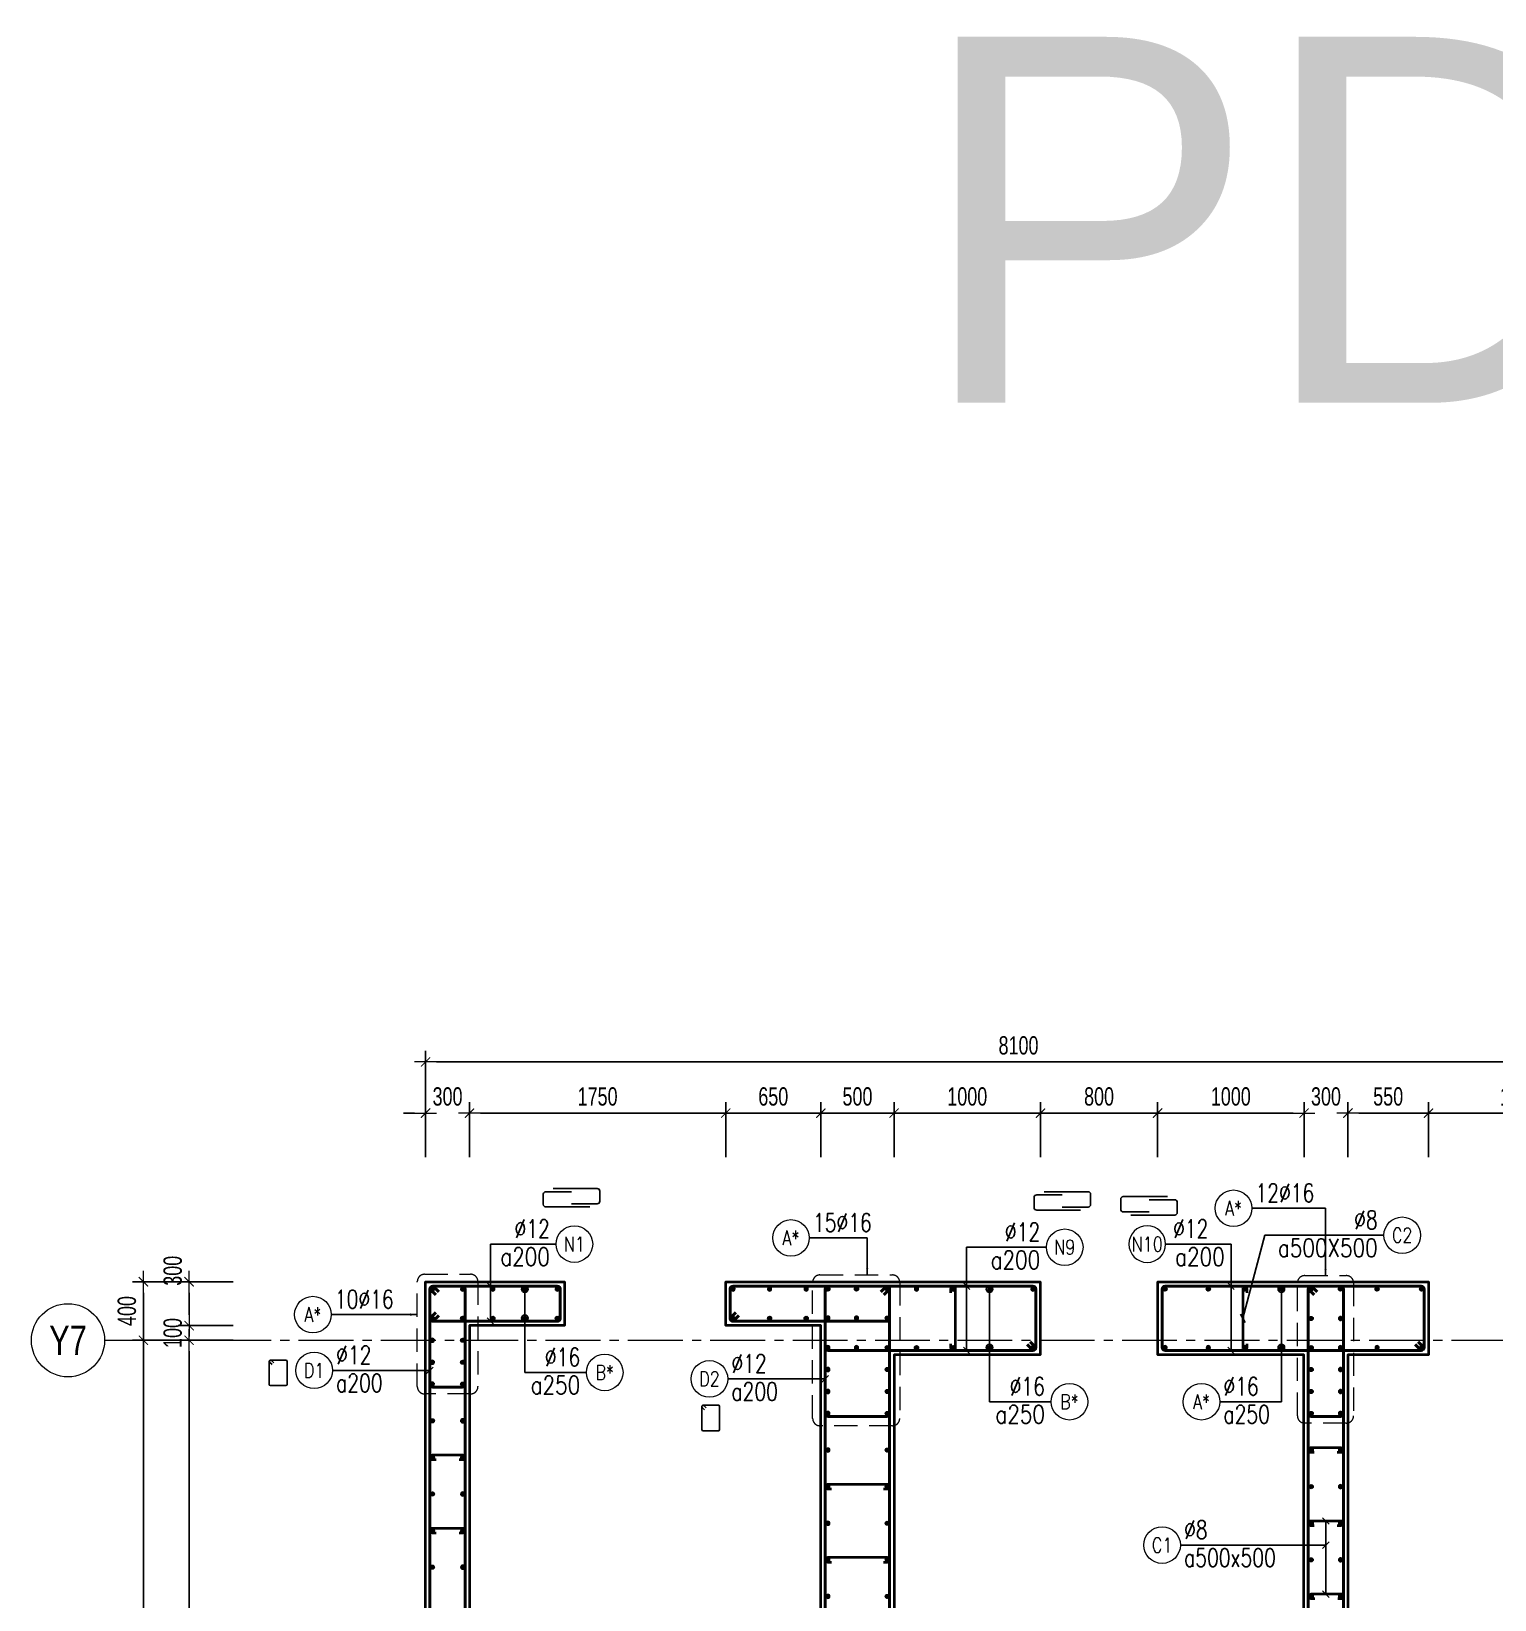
# Model space of a CAD drawing. Header units: millimetres. Extents: x 738475 to 1279438, y -34239 to 156422.
# Drawn here: x 1242286 to 1252281, y 145708 to 156422 of the extents above; entities that cross this region are included whole.
import ezdxf
from ezdxf.enums import TextEntityAlignment as Align

# ---------------------------------------------------------------- set-up
doc = ezdxf.new("R2010")
doc.units = ezdxf.units.MM
doc.header["$MEASUREMENT"] = 0
doc.linetypes.add('HIDDEN2', pattern=[4.7625, 3.175, -1.5875])
doc.linetypes.add('OF_Grid_1$0$CENTER2', pattern=[1.125, 0.75, -0.125, 0.125, -0.125])
doc.layers.get('0').update_dxf_attribs({"lineweight": 20})
doc.layers.get('Defpoints').update_dxf_attribs({"color": 151, "lineweight": 9})
for name, color, linetype, lineweight in [('KC-LEADER', 153, 'Continuous', 18), ('KC-THEP', 6, 'Continuous', 40), ('NDC_S_DIM', 1, 'Continuous', 15), ('NDC_S_ENG TEXT', 2, 'Continuous', 20), ('NDC_S_HIDDEN', 8, 'HIDDEN2', 13), ('NDC_S_LEADER', 1, 'Continuous', 15), ('NDC_S_REBAR', 4, 'Continuous', 35), ('NDC_S_STIRRUP', 4, 'Continuous', 40), ('NDC_S_VN TEXT', 7, 'Continuous', 20), ('NDC_S_WALL', 6, 'Continuous', 35), ('OF_Core wall_1.2(B1-19F)$0$NDC_S_WALL', 6, 'Continuous', 35), ('OF_Grid_1$0$NDC_S_AXIS', 5, 'OF_Grid_1$0$CENTER2', 13), ('OF_Grid_1$0$NDC_S_SYMBOL', 1, 'Continuous', 15), ('OF_Grid_1$0$NDC_S_TEXT SYMBOL', 7, 'Continuous', 20)]:
    doc.layers.add(name, color=color, linetype=linetype, lineweight=lineweight)
doc.layers.add('Leader', color=6, linetype='Continuous')
doc.layers.add('Ligature', color=1, linetype='Continuous')
doc.styles.add('NDC_ARIAL', font='arial.ttf', dxfattribs={"width": 0.85})
doc.styles.add('NDC_DIM', font='', dxfattribs={"width": 0.75})
doc.styles.add('NDC_EN TXT', font='romans.shx', dxfattribs={"width": 0.8})
doc.styles.add('OF_Grid_1$0$NDC_ANNO', font='', dxfattribs={"width": 0.8})
doc.styles.get("Standard").update_dxf_attribs({"font": 'arial.ttf'})
doc.styles.get('NDC_DIM').set_extended_font_data('Dotum')
doc.styles.get('OF_Grid_1$0$NDC_ANNO').set_extended_font_data('Dotum')
doc.dimstyles.new('NDC_1-50', dxfattribs={"dimscale": 50, "dimtxt": 2.5, "dimasz": 1, "dimexe": 1.5, "dimexo": 0, "dimgap": 0.8, "dimtad": 1, "dimdec": 0, "dimdsep": 46, "dimtxsty": 'NDC_ARIAL', "dimblk": 'DIMMARK', "dimcen": 49999.938995, "dimdle": 1.5, "dimclrd": 1, "dimclre": 1, "dimclrt": 3, "dimadec": 0, "dimazin": 0, "dimtfac": 1, "dimtdec": 0, "dimtix": 1, "dimtmove": 2, "dimatfit": 3, "dimfxl": 1, "dimarcsym": 0})
doc.dimstyles.new('NDC_dim_30', dxfattribs={"dimscale": 30, "dimtxt": 2.5, "dimasz": 1.5, "dimexe": 1.5, "dimexo": 2.5, "dimgap": 1, "dimtad": 1, "dimdec": 0, "dimzin": 0, "dimdsep": 46, "dimtxsty": 'NDC_DIM', "dimblk": 'DIMMARK', "dimcen": 0.09, "dimdle": 1.2, "dimclrd": 1, "dimclre": 1, "dimclrt": 3, "dimadec": 0, "dimazin": 0, "dimtfac": 1, "dimtdec": 0, "dimtix": 1, "dimtofl": 0, "dimtmove": 0, "dimatfit": 3, "dimfxl": 6, "dimfxlon": 1, "dimtolj": 1, "dimtzin": 0, "dimarcsym": 0})
doc.dimstyles.new('NDC_dim_50', dxfattribs={"dimscale": 50, "dimtxt": 2.5, "dimasz": 1.5, "dimexe": 1.5, "dimexo": 2.5, "dimgap": 1, "dimtad": 1, "dimdec": 0, "dimzin": 0, "dimdsep": 46, "dimtxsty": 'NDC_DIM', "dimblk": 'DIMMARK', "dimcen": 0.09, "dimdle": 1.2, "dimclrd": 1, "dimclre": 1, "dimclrt": 3, "dimadec": 0, "dimazin": 0, "dimtfac": 1, "dimtdec": 0, "dimtix": 1, "dimtofl": 0, "dimtmove": 0, "dimatfit": 3, "dimfxl": 6, "dimfxlon": 1, "dimtolj": 1, "dimtzin": 0, "dimarcsym": 0})

# ---------------------------------------------------------------- blocks, each defined once
blk = doc.blocks.new('THEP')
at = {"layer": 'KC-LEADER', "color": 6}
blk.add_circle((0, 0), 14, dxfattribs=at)
at = {"layer": 'KC-THEP'}
for p, q in [((-14, 0), (14, 0)), ((10, 10), (-10, -10)), ((-10, 10), (10, -10)), ((0, 14), (0, -14))]:
    blk.add_line(p, q, dxfattribs=at)
blk = doc.blocks.new('DIMMARK')
at = {"layer": 'NDC_S_DIM', "color": 1}
blk.add_line((-1.5, 0), (1, 0), dxfattribs=at)
at = {"layer": 'NDC_S_DIM', "color": 2, "const_width": 0.1}
blk.add_lwpolyline([(-0.42, -0.42), (0.42, 0.42)], dxfattribs=at)
blk = doc.blocks.new('*U13')
blk.add_circle((-2.5, 0), 2.5)
at = {"layer": 'NDC_S_VN TEXT', "color": 3, "style": 'NDC_EN TXT', "width": 0.75}
blk.add_attdef('DK1', (0.5, 0.85), '', height=2.5, dxfattribs=at)
at = {"layer": 'NDC_S_VN TEXT', "color": 7, "style": 'NDC_EN TXT', "width": 0.8}
blk.add_attdef('SH2', text='', height=2, dxfattribs=at).set_placement((-2.5, 0), align=Align.MIDDLE)
blk = doc.blocks.new('*U11')
blk.add_circle((-2.5, 0), 2.5)
at = {"layer": 'NDC_S_VN TEXT', "color": 3, "style": 'NDC_EN TXT', "width": 0.75}
for tag, p in [('DK1', (0.5, 0.85)), ('KC1', (0.5, -2.97))]:
    blk.add_attdef(tag, p, '', height=2.5, dxfattribs=at)
at = {"layer": 'NDC_S_VN TEXT', "color": 7, "style": 'NDC_EN TXT', "width": 0.8}
blk.add_attdef('SH2', text='', height=2, dxfattribs=at).set_placement((-2.5, 0), align=Align.MIDDLE)
blk = doc.blocks.new('*U10')
blk.add_circle((2.5, 0), 2.5)
at = {"layer": 'NDC_S_VN TEXT', "color": 3, "style": 'NDC_EN TXT'}
for tag, width, p in [('DK2', 0.75, (-0.85, 0.85)), ('KC2', 0.8, (-0.85, -2.97))]:
    blk.add_attdef(tag, text='', height=2.5, dxfattribs=dict(at, width=width)).set_placement(p, align=Align.RIGHT)
at = {"layer": 'NDC_S_VN TEXT', "color": 7, "style": 'NDC_EN TXT', "width": 0.8}
blk.add_attdef('SH3', text='', height=2, dxfattribs=at).set_placement((2.5, 0), align=Align.MIDDLE)
blk = doc.blocks.new('A$C72321851')
at = {"layer": 'Ligature'}
for points in [[(-61, -129), (-61, 171, -0.414214), (-43, 189), (26, 189, -0.414214), (43, 171), (43, -4)], [(-40, -4), (-40, -180, 0.414214), (-22, -197), (47, -197, 0.414214), (65, -180), (65, 121)]]:
    blk.add_lwpolyline(points, format="xyb", dxfattribs=at)
blk = doc.blocks.new('*U468')
at = {"layer": 'KC-THEP', "rotation": 9.668564436380946}
blk.add_blockref('THEP', (-100, 0), dxfattribs=at)
at = {"layer": 'KC-THEP', "xscale": -1, "rotation": 350.3314355636191}
blk.add_blockref('THEP', (100, 0), dxfattribs=at)
blk = doc.blocks.new('*U467')
at = {"layer": 'OF_Core wall_1.2(B1-19F)$0$NDC_S_WALL', "color": 0, "linetype": 'ByBlock', "lineweight": -2, "transparency": 16777216}
for p in [(0, 0), (0, -250), (0, -500), (0, -750), (0, -1000)]:
    blk.add_blockref('*U468', p, dxfattribs=at)
blk = doc.blocks.new('*U12')
blk.add_circle((-2.5, 0), 2.5)
at = {"layer": 'NDC_S_VN TEXT', "color": 3, "style": 'NDC_EN TXT', "width": 0.75}
for tag, p in [('DK1', (0.5, 0.85)), ('KC1', (0.5, -2.97))]:
    blk.add_attdef(tag, p, '', height=2.5, dxfattribs=at)
at = {"layer": 'NDC_S_VN TEXT', "color": 7, "style": 'NDC_EN TXT', "width": 0.8}
blk.add_attdef('SH2', text='', height=2, dxfattribs=at).set_placement((-2.5, 0), align=Align.MIDDLE)
blk = doc.blocks.new('*D493')
at = {"layer": 'Defpoints', "color": 0, "transparency": 16777216}
for p in [(1243364, 147480), (1245608, 147480), (1245717, 135880)]:
    blk.add_point(p, dxfattribs=at)
at = {"layer": 'NDC_S_DIM', "color": 1, "lineweight": -2, "transparency": 16777216}
for p, q in [((1243664, 147480), (1243289, 147480)), ((1243364, 135955), (1243364, 147405)), ((1243664, 135880), (1243289, 135880))]:
    blk.add_line(p, q, dxfattribs=at)
at = {"layer": 'NDC_S_DIM', "color": 1, "lineweight": -2, "transparency": 16777216, "xscale": 75, "yscale": 75, "zscale": 75}
for p, rotation in [((1243364, 147480), 90), ((1243364, 135880), 270)]:
    blk.add_blockref('DIMMARK', p, dxfattribs=dict(at, rotation=rotation))
at = {"layer": 'NDC_S_DIM', "color": 3, "transparency": 16777216, "insert": (1243252, 141680), "char_height": 125, "attachment_point": 5, "rotation": 90, "style": 'NDC_DIM'}
blk.add_mtext('\\A1;11600', dxfattribs=at)
blk = doc.blocks.new('*D494')
at = {"layer": 'Defpoints', "color": 0, "transparency": 16777216}
for p in [(1245279, 149032), (1244979, 147699), (1245279, 147399)]:
    blk.add_point(p, dxfattribs=at)
at = {"layer": 'NDC_S_DIM', "color": 1, "lineweight": -2, "transparency": 16777216}
for p, q in [((1244904, 149032), (1244829, 149032)), ((1244979, 148732), (1244979, 149107)), ((1245279, 148732), (1245279, 149107)), ((1245354, 149032), (1245429, 149032))]:
    blk.add_line(p, q, dxfattribs=at)
at = {"layer": 'NDC_S_DIM', "color": 1, "lineweight": -2, "transparency": 16777216, "xscale": 75, "yscale": 75, "zscale": 75}
blk.add_blockref('DIMMARK', (1244979, 149032), dxfattribs=at)
at = {"layer": 'NDC_S_DIM', "color": 1, "lineweight": -2, "transparency": 16777216, "xscale": 75, "yscale": 75, "zscale": 75, "rotation": 180}
blk.add_blockref('DIMMARK', (1245279, 149032), dxfattribs=at)
at = {"layer": 'NDC_S_DIM', "color": 3, "transparency": 16777216, "insert": (1245129, 149145), "char_height": 125, "attachment_point": 5, "style": 'NDC_DIM'}
blk.add_mtext('\\A1;300', dxfattribs=at)
blk = doc.blocks.new('*U15')
at = {"layer": 'OF_Grid_1$0$NDC_S_SYMBOL'}
blk.add_line((5, 0), (9, 0), dxfattribs=at)
blk.add_circle((0, 0), 5, dxfattribs=at)
at = {"layer": 'OF_Grid_1$0$NDC_S_TEXT SYMBOL', "color": 7, "style": 'OF_Grid_1$0$NDC_ANNO', "width": 0.8}
blk.add_attdef('GRID', text='', height=4, rotation=270, dxfattribs=at).set_placement((0, 0), align=Align.MIDDLE)
blk = doc.blocks.new('*D519')
at = {"layer": 'Defpoints', "color": 0, "ltscale": 200, "transparency": 16777216}
for p in [(1253079, 149382), (1244979, 147828), (1253079, 147259)]:
    blk.add_point(p, dxfattribs=at)
at = {"layer": 'NDC_S_DIM', "color": 1, "lineweight": -2, "ltscale": 200, "transparency": 16777216}
for p, q in [((1244979, 149082), (1244979, 149457)), ((1253079, 149082), (1253079, 149457)), ((1245054, 149382), (1253004, 149382))]:
    blk.add_line(p, q, dxfattribs=at)
at = {"layer": 'NDC_S_DIM', "color": 1, "lineweight": -2, "ltscale": 200, "transparency": 16777216, "xscale": 75, "yscale": 75, "zscale": 75, "rotation": 180}
blk.add_blockref('DIMMARK', (1244979, 149382), dxfattribs=at)
at = {"layer": 'NDC_S_DIM', "color": 1, "lineweight": -2, "ltscale": 200, "transparency": 16777216, "xscale": 75, "yscale": 75, "zscale": 75}
blk.add_blockref('DIMMARK', (1253079, 149382), dxfattribs=at)
at = {"layer": 'NDC_S_DIM', "color": 3, "ltscale": 200, "transparency": 16777216, "insert": (1249029, 149494), "char_height": 125, "attachment_point": 5, "style": 'NDC_DIM'}
blk.add_mtext('\\A1;8100', dxfattribs=at)
blk = doc.blocks.new('*D521')
at = {"layer": 'Defpoints', "color": 0, "ltscale": 200, "transparency": 16777216}
for p in [(1243364, 147580), (1245279, 147580), (1245608, 147480)]:
    blk.add_point(p, dxfattribs=at)
at = {"layer": 'NDC_S_DIM', "color": 1, "lineweight": -2, "ltscale": 200, "transparency": 16777216}
for p, q in [((1243364, 147655), (1243364, 147730)), ((1243664, 147580), (1243289, 147580)), ((1243664, 147480), (1243289, 147480)), ((1243364, 147405), (1243364, 147330))]:
    blk.add_line(p, q, dxfattribs=at)
at = {"layer": 'NDC_S_DIM', "color": 1, "lineweight": -2, "ltscale": 200, "transparency": 16777216, "xscale": 75, "yscale": 75, "zscale": 75}
for p, rotation in [((1243364, 147580), 270), ((1243364, 147480), 90)]:
    blk.add_blockref('DIMMARK', p, dxfattribs=dict(at, rotation=rotation))
at = {"layer": 'NDC_S_DIM', "color": 3, "ltscale": 200, "transparency": 16777216, "insert": (1243252, 147530), "char_height": 125, "attachment_point": 5, "rotation": 90, "style": 'NDC_DIM'}
blk.add_mtext('\\A1;100', dxfattribs=at)
blk = doc.blocks.new('*D501')
at = {"layer": 'Defpoints', "color": 0, "ltscale": 200, "transparency": 16777216}
for p in [(1243364, 147880), (1244979, 147880), (1245279, 147580)]:
    blk.add_point(p, dxfattribs=at)
at = {"layer": 'NDC_S_DIM', "color": 1, "lineweight": -2, "ltscale": 200, "transparency": 16777216}
for p, q in [((1243664, 147880), (1243289, 147880)), ((1243364, 147655), (1243364, 147805)), ((1243664, 147580), (1243289, 147580))]:
    blk.add_line(p, q, dxfattribs=at)
at = {"layer": 'NDC_S_DIM', "color": 1, "lineweight": -2, "ltscale": 200, "transparency": 16777216, "xscale": 75, "yscale": 75, "zscale": 75}
for p, rotation in [((1243364, 147880), 90), ((1243364, 147580), 270)]:
    blk.add_blockref('DIMMARK', p, dxfattribs=dict(at, rotation=rotation))
at = {"layer": 'NDC_S_DIM', "color": 3, "ltscale": 200, "transparency": 16777216, "insert": (1243252, 147955), "char_height": 125, "attachment_point": 5, "rotation": 90, "style": 'NDC_DIM'}
blk.add_mtext('\\A1;300', dxfattribs=at)
blk = doc.blocks.new('*D505')
at = {"layer": 'Defpoints', "color": 0, "ltscale": 200, "transparency": 16777216}
for p in [(1243052, 147480), (1245093, 147480), (1245093, 135880)]:
    blk.add_point(p, dxfattribs=at)
at = {"layer": 'NDC_S_DIM', "color": 1, "lineweight": -2, "ltscale": 200, "transparency": 16777216}
for p, q in [((1243352, 147480), (1242977, 147480)), ((1243052, 135955), (1243052, 147405)), ((1243352, 135880), (1242977, 135880))]:
    blk.add_line(p, q, dxfattribs=at)
at = {"layer": 'NDC_S_DIM', "color": 1, "lineweight": -2, "ltscale": 200, "transparency": 16777216, "xscale": 75, "yscale": 75, "zscale": 75}
for p, rotation in [((1243052, 147480), 90), ((1243052, 135880), 270)]:
    blk.add_blockref('DIMMARK', p, dxfattribs=dict(at, rotation=rotation))
at = {"layer": 'NDC_S_DIM', "color": 3, "ltscale": 200, "transparency": 16777216, "insert": (1242939, 141680), "char_height": 125, "attachment_point": 5, "rotation": 90, "style": 'NDC_DIM'}
blk.add_mtext('\\A1;11600', dxfattribs=at)
blk = doc.blocks.new('*D506')
at = {"layer": 'Defpoints', "color": 0, "ltscale": 200, "transparency": 16777216}
for p in [(1243052, 147880), (1244979, 147880), (1245093, 147480)]:
    blk.add_point(p, dxfattribs=at)
at = {"layer": 'NDC_S_DIM', "color": 1, "lineweight": -2, "ltscale": 200, "transparency": 16777216}
for p, q in [((1243352, 147880), (1242977, 147880)), ((1243052, 147555), (1243052, 147805)), ((1243352, 147480), (1242977, 147480))]:
    blk.add_line(p, q, dxfattribs=at)
at = {"layer": 'NDC_S_DIM', "color": 1, "lineweight": -2, "ltscale": 200, "transparency": 16777216, "xscale": 75, "yscale": 75, "zscale": 75}
for p, rotation in [((1243052, 147880), 90), ((1243052, 147480), 270)]:
    blk.add_blockref('DIMMARK', p, dxfattribs=dict(at, rotation=rotation))
at = {"layer": 'NDC_S_DIM', "color": 3, "ltscale": 200, "transparency": 16777216, "insert": (1242939, 147680), "char_height": 125, "attachment_point": 5, "rotation": 90, "style": 'NDC_DIM'}
blk.add_mtext('\\A1;400', dxfattribs=at)
blk = doc.blocks.new('*D475')
at = {"layer": 'Defpoints', "color": 0, "ltscale": 200, "transparency": 16777216}
for p in [(1247029, 149032), (1247029, 147880), (1245279, 147399)]:
    blk.add_point(p, dxfattribs=at)
at = {"layer": 'NDC_S_DIM', "color": 1, "lineweight": -2, "ltscale": 200, "transparency": 16777216}
for p, q in [((1245279, 148732), (1245279, 149107)), ((1245354, 149032), (1246954, 149032)), ((1247029, 148732), (1247029, 149107))]:
    blk.add_line(p, q, dxfattribs=at)
at = {"layer": 'NDC_S_DIM', "color": 1, "lineweight": -2, "ltscale": 200, "transparency": 16777216, "xscale": 75, "yscale": 75, "zscale": 75, "rotation": 180}
blk.add_blockref('DIMMARK', (1245279, 149032), dxfattribs=at)
at = {"layer": 'NDC_S_DIM', "color": 1, "lineweight": -2, "ltscale": 200, "transparency": 16777216, "xscale": 75, "yscale": 75, "zscale": 75}
blk.add_blockref('DIMMARK', (1247029, 149032), dxfattribs=at)
at = {"layer": 'NDC_S_DIM', "color": 3, "ltscale": 200, "transparency": 16777216, "insert": (1246154, 149145), "char_height": 125, "attachment_point": 5, "style": 'NDC_DIM'}
blk.add_mtext('\\A1;1750', dxfattribs=at)
blk = doc.blocks.new('*D476')
at = {"layer": 'Defpoints', "color": 0, "ltscale": 200, "transparency": 16777216}
for p in [(1247679, 149032), (1247029, 147880), (1247679, 147580)]:
    blk.add_point(p, dxfattribs=at)
at = {"layer": 'NDC_S_DIM', "color": 1, "lineweight": -2, "ltscale": 200, "transparency": 16777216}
for p, q in [((1247029, 148732), (1247029, 149107)), ((1247104, 149032), (1247604, 149032)), ((1247679, 148732), (1247679, 149107))]:
    blk.add_line(p, q, dxfattribs=at)
at = {"layer": 'NDC_S_DIM', "color": 1, "lineweight": -2, "ltscale": 200, "transparency": 16777216, "xscale": 75, "yscale": 75, "zscale": 75, "rotation": 180}
blk.add_blockref('DIMMARK', (1247029, 149032), dxfattribs=at)
at = {"layer": 'NDC_S_DIM', "color": 1, "lineweight": -2, "ltscale": 200, "transparency": 16777216, "xscale": 75, "yscale": 75, "zscale": 75}
blk.add_blockref('DIMMARK', (1247679, 149032), dxfattribs=at)
at = {"layer": 'NDC_S_DIM', "color": 3, "ltscale": 200, "transparency": 16777216, "insert": (1247354, 149145), "char_height": 125, "attachment_point": 5, "style": 'NDC_DIM'}
blk.add_mtext('\\A1;650', dxfattribs=at)
blk = doc.blocks.new('*D483')
at = {"layer": 'Defpoints', "color": 0, "ltscale": 200, "transparency": 16777216}
for p in [(1248179, 149032), (1247679, 147580), (1248179, 147380)]:
    blk.add_point(p, dxfattribs=at)
at = {"layer": 'NDC_S_DIM', "color": 1, "lineweight": -2, "ltscale": 200, "transparency": 16777216}
for p, q in [((1247679, 148732), (1247679, 149107)), ((1247754, 149032), (1248104, 149032)), ((1248179, 148732), (1248179, 149107))]:
    blk.add_line(p, q, dxfattribs=at)
at = {"layer": 'NDC_S_DIM', "color": 1, "lineweight": -2, "ltscale": 200, "transparency": 16777216, "xscale": 75, "yscale": 75, "zscale": 75, "rotation": 180}
blk.add_blockref('DIMMARK', (1247679, 149032), dxfattribs=at)
at = {"layer": 'NDC_S_DIM', "color": 1, "lineweight": -2, "ltscale": 200, "transparency": 16777216, "xscale": 75, "yscale": 75, "zscale": 75}
blk.add_blockref('DIMMARK', (1248179, 149032), dxfattribs=at)
at = {"layer": 'NDC_S_DIM', "color": 3, "ltscale": 200, "transparency": 16777216, "insert": (1247929, 149145), "char_height": 125, "attachment_point": 5, "style": 'NDC_DIM'}
blk.add_mtext('\\A1;500', dxfattribs=at)
blk = doc.blocks.new('*D484')
at = {"layer": 'Defpoints', "color": 0, "ltscale": 200, "transparency": 16777216}
for p in [(1249179, 149032), (1248179, 147380), (1249179, 147380)]:
    blk.add_point(p, dxfattribs=at)
at = {"layer": 'NDC_S_DIM', "color": 1, "lineweight": -2, "ltscale": 200, "transparency": 16777216}
for p, q in [((1248179, 148732), (1248179, 149107)), ((1248254, 149032), (1249104, 149032)), ((1249179, 148732), (1249179, 149107))]:
    blk.add_line(p, q, dxfattribs=at)
at = {"layer": 'NDC_S_DIM', "color": 1, "lineweight": -2, "ltscale": 200, "transparency": 16777216, "xscale": 75, "yscale": 75, "zscale": 75, "rotation": 180}
blk.add_blockref('DIMMARK', (1248179, 149032), dxfattribs=at)
at = {"layer": 'NDC_S_DIM', "color": 1, "lineweight": -2, "ltscale": 200, "transparency": 16777216, "xscale": 75, "yscale": 75, "zscale": 75}
blk.add_blockref('DIMMARK', (1249179, 149032), dxfattribs=at)
at = {"layer": 'NDC_S_DIM', "color": 3, "ltscale": 200, "transparency": 16777216, "insert": (1248679, 149145), "char_height": 125, "attachment_point": 5, "style": 'NDC_DIM'}
blk.add_mtext('\\A1;1000', dxfattribs=at)
blk = doc.blocks.new('*D485')
at = {"layer": 'Defpoints', "color": 0, "ltscale": 200, "transparency": 16777216}
for p in [(1249979, 149032), (1249179, 147380), (1249979, 147380)]:
    blk.add_point(p, dxfattribs=at)
at = {"layer": 'NDC_S_DIM', "color": 1, "lineweight": -2, "ltscale": 200, "transparency": 16777216}
for p, q in [((1249179, 148732), (1249179, 149107)), ((1249254, 149032), (1249904, 149032)), ((1249979, 148732), (1249979, 149107))]:
    blk.add_line(p, q, dxfattribs=at)
at = {"layer": 'NDC_S_DIM', "color": 1, "lineweight": -2, "ltscale": 200, "transparency": 16777216, "xscale": 75, "yscale": 75, "zscale": 75, "rotation": 180}
blk.add_blockref('DIMMARK', (1249179, 149032), dxfattribs=at)
at = {"layer": 'NDC_S_DIM', "color": 1, "lineweight": -2, "ltscale": 200, "transparency": 16777216, "xscale": 75, "yscale": 75, "zscale": 75}
blk.add_blockref('DIMMARK', (1249979, 149032), dxfattribs=at)
at = {"layer": 'NDC_S_DIM', "color": 3, "ltscale": 200, "transparency": 16777216, "insert": (1249579, 149145), "char_height": 125, "attachment_point": 5, "style": 'NDC_DIM'}
blk.add_mtext('\\A1;800', dxfattribs=at)
blk = doc.blocks.new('*D486')
at = {"layer": 'Defpoints', "color": 0, "ltscale": 200, "transparency": 16777216}
for p in [(1250979, 149032), (1249979, 147380), (1250979, 147380)]:
    blk.add_point(p, dxfattribs=at)
at = {"layer": 'NDC_S_DIM', "color": 1, "lineweight": -2, "ltscale": 200, "transparency": 16777216}
for p, q in [((1249979, 148732), (1249979, 149107)), ((1250054, 149032), (1250904, 149032)), ((1250979, 148732), (1250979, 149107))]:
    blk.add_line(p, q, dxfattribs=at)
at = {"layer": 'NDC_S_DIM', "color": 1, "lineweight": -2, "ltscale": 200, "transparency": 16777216, "xscale": 75, "yscale": 75, "zscale": 75, "rotation": 180}
blk.add_blockref('DIMMARK', (1249979, 149032), dxfattribs=at)
at = {"layer": 'NDC_S_DIM', "color": 1, "lineweight": -2, "ltscale": 200, "transparency": 16777216, "xscale": 75, "yscale": 75, "zscale": 75}
blk.add_blockref('DIMMARK', (1250979, 149032), dxfattribs=at)
at = {"layer": 'NDC_S_DIM', "color": 3, "ltscale": 200, "transparency": 16777216, "insert": (1250479, 149145), "char_height": 125, "attachment_point": 5, "style": 'NDC_DIM'}
blk.add_mtext('\\A1;1000', dxfattribs=at)
blk = doc.blocks.new('*D487')
at = {"layer": 'Defpoints', "color": 0, "ltscale": 200, "transparency": 16777216}
for p in [(1251279, 149032), (1250979, 147380), (1251279, 147380)]:
    blk.add_point(p, dxfattribs=at)
at = {"layer": 'NDC_S_DIM', "color": 1, "lineweight": -2, "ltscale": 200, "transparency": 16777216}
for p, q in [((1250904, 149032), (1250829, 149032)), ((1250979, 148732), (1250979, 149107)), ((1251279, 148732), (1251279, 149107)), ((1251354, 149032), (1251429, 149032))]:
    blk.add_line(p, q, dxfattribs=at)
at = {"layer": 'NDC_S_DIM', "color": 1, "lineweight": -2, "ltscale": 200, "transparency": 16777216, "xscale": 75, "yscale": 75, "zscale": 75}
blk.add_blockref('DIMMARK', (1250979, 149032), dxfattribs=at)
at = {"layer": 'NDC_S_DIM', "color": 1, "lineweight": -2, "ltscale": 200, "transparency": 16777216, "xscale": 75, "yscale": 75, "zscale": 75, "rotation": 180}
blk.add_blockref('DIMMARK', (1251279, 149032), dxfattribs=at)
at = {"layer": 'NDC_S_DIM', "color": 3, "ltscale": 200, "transparency": 16777216, "insert": (1251129, 149145), "char_height": 125, "attachment_point": 5, "style": 'NDC_DIM'}
blk.add_mtext('\\A1;300', dxfattribs=at)
blk = doc.blocks.new('*D488')
at = {"layer": 'Defpoints', "color": 0, "ltscale": 200, "transparency": 16777216}
for p in [(1251829, 149032), (1251279, 147380), (1251829, 147380)]:
    blk.add_point(p, dxfattribs=at)
at = {"layer": 'NDC_S_DIM', "color": 1, "lineweight": -2, "ltscale": 200, "transparency": 16777216}
for p, q in [((1251279, 148732), (1251279, 149107)), ((1251354, 149032), (1251754, 149032)), ((1251829, 148732), (1251829, 149107))]:
    blk.add_line(p, q, dxfattribs=at)
at = {"layer": 'NDC_S_DIM', "color": 1, "lineweight": -2, "ltscale": 200, "transparency": 16777216, "xscale": 75, "yscale": 75, "zscale": 75, "rotation": 180}
blk.add_blockref('DIMMARK', (1251279, 149032), dxfattribs=at)
at = {"layer": 'NDC_S_DIM', "color": 1, "lineweight": -2, "ltscale": 200, "transparency": 16777216, "xscale": 75, "yscale": 75, "zscale": 75}
blk.add_blockref('DIMMARK', (1251829, 149032), dxfattribs=at)
at = {"layer": 'NDC_S_DIM', "color": 3, "ltscale": 200, "transparency": 16777216, "insert": (1251554, 149145), "char_height": 125, "attachment_point": 5, "style": 'NDC_DIM'}
blk.add_mtext('\\A1;550', dxfattribs=at)
blk = doc.blocks.new('*D489')
at = {"layer": 'Defpoints', "color": 0, "ltscale": 200, "transparency": 16777216}
for p in [(1253079, 149032), (1253079, 147480), (1251829, 147380)]:
    blk.add_point(p, dxfattribs=at)
at = {"layer": 'NDC_S_DIM', "color": 1, "lineweight": -2, "ltscale": 200, "transparency": 16777216}
for p, q in [((1251829, 148732), (1251829, 149107)), ((1251904, 149032), (1253004, 149032)), ((1253079, 148732), (1253079, 149107))]:
    blk.add_line(p, q, dxfattribs=at)
at = {"layer": 'NDC_S_DIM', "color": 1, "lineweight": -2, "ltscale": 200, "transparency": 16777216, "xscale": 75, "yscale": 75, "zscale": 75, "rotation": 180}
blk.add_blockref('DIMMARK', (1251829, 149032), dxfattribs=at)
at = {"layer": 'NDC_S_DIM', "color": 1, "lineweight": -2, "ltscale": 200, "transparency": 16777216, "xscale": 75, "yscale": 75, "zscale": 75}
blk.add_blockref('DIMMARK', (1253079, 149032), dxfattribs=at)
at = {"layer": 'NDC_S_DIM', "color": 3, "ltscale": 200, "transparency": 16777216, "insert": (1252454, 149145), "char_height": 125, "attachment_point": 5, "style": 'NDC_DIM'}
blk.add_mtext('\\A1;1250', dxfattribs=at)

msp = doc.modelspace()

# ---------------------------------------------------------------- linework, layer by layer
at = {"layer": 'Ligature'}
for points in [[(1243929.975, 147313.596), (1243914.009, 147329.562, -0.668178638), (1243919.782, 147343.5), (1244024.411, 147343.5, -0.414213562), (1244032.576, 147335.335), (1244032.576, 147178.227, -0.414213562), (1244024.411, 147170.063), (1243919.782, 147170.063, -0.414213562), (1243911.617, 147178.227), (1243911.617, 147335.335, -0.668178638), (1243925.555, 147341.108), (1243941.521, 147325.142)], [(1246884.454, 147005.932), (1246868.488, 147021.898, -0.668178638), (1246874.261, 147035.836), (1246978.89, 147035.836, -0.414213562), (1246987.055, 147027.671), (1246987.055, 146870.564, -0.414213562), (1246978.89, 146862.399), (1246874.261, 146862.399, -0.414213562), (1246866.096, 146870.564), (1246866.096, 147027.671, -0.668178638), (1246880.035, 147033.445), (1246896, 147017.479)]]:
    msp.add_lwpolyline(points, format="xyb", dxfattribs=at)
at = {"layer": 'NDC_S_HIDDEN', "ltscale": 50}
for points in [[(1244972.331, 147930.88), (1245286.702, 147930.88, -0.414213562), (1245336.702, 147880.88), (1245336.702, 147163.851, -0.414213562), (1245286.702, 147113.851), (1244972.331, 147113.851, -0.414213562), (1244922.331, 147163.851), (1244922.331, 147880.88, -0.414213562)], [(1247672.848, 147926.333), (1248167.572, 147926.333, -0.414213562), (1248217.572, 147876.333), (1248217.572, 146946.238, -0.414213562), (1248167.572, 146896.238), (1247672.848, 146896.238, -0.414213562), (1247622.848, 146946.238), (1247622.848, 147876.333, -0.414213562)], [(1250983.795, 147921.715), (1251268.056, 147921.715, -0.414213562), (1251318.056, 147871.715), (1251318.056, 146964.3, -0.414213562), (1251268.056, 146914.3), (1250983.795, 146914.3, -0.414213562), (1250933.795, 146964.3), (1250933.795, 147871.715, -0.414213562)]]:
    msp.add_lwpolyline(points, format="xyb", close=True, dxfattribs=at)
at = {"layer": 'NDC_S_REBAR'}
for points in [[(1248567.348, 147805.175), (1248567.348, 147830.175, -1), (1248597.348, 147830.175), (1248597.348, 147430.175, -1), (1248567.348, 147430.175), (1248567.348, 147455.175)], [(1250590.324, 147805.175), (1250590.324, 147830.175, 1), (1250560.324, 147830.175), (1250560.324, 147430.175, 1), (1250590.324, 147430.175), (1250590.324, 147455.175)], [(1245207.348, 146665.175), (1245232.348, 146665.175, 1), (1245232.348, 146695.175), (1245025.324, 146695.175, 1), (1245025.324, 146665.175), (1245050.324, 146665.175)], [(1251206.234, 146715.358), (1251231.234, 146715.358, 1), (1251231.234, 146745.358), (1251024.21, 146745.358, 1), (1251024.21, 146715.358), (1251049.21, 146715.358)], [(1248107.348, 146465.175), (1248132.348, 146465.175, 1), (1248132.348, 146495.175), (1247726.879, 146495.175, 1), (1247726.879, 146465.175), (1247751.879, 146465.175)], [(1251206.234, 146215.358), (1251231.234, 146215.358, 1), (1251231.234, 146245.358), (1251024.21, 146245.358, 1), (1251024.21, 146215.358), (1251049.21, 146215.358)], [(1245207.348, 146165.175), (1245232.348, 146165.175, 1), (1245232.348, 146195.175), (1245025.324, 146195.175, 1), (1245025.324, 146165.175), (1245050.324, 146165.175)], [(1248107.348, 145965.175), (1248132.348, 145965.175, 1), (1248132.348, 145995.175), (1247726.879, 145995.175, 1), (1247726.879, 145965.175), (1247751.879, 145965.175)], [(1251210.06, 145715.358), (1251235.06, 145715.358, 1), (1251235.06, 145745.358), (1251028.036, 145745.358, 1), (1251028.036, 145715.358), (1251053.036, 145715.358)]]:
    msp.add_lwpolyline(points, format="xyb", dxfattribs=at)
at = {"layer": 'NDC_S_STIRRUP'}
for points in [[(1245048.836, 135570.175), (1245008.836, 135530.175, 0.414213562), (1245028.836, 135510.175), (1245228.836, 135510.175, 0.414213562), (1245248.836, 135530.175), (1245248.836, 147830.175, 0.414213562), (1245228.836, 147850.175), (1245028.836, 147850.175, 0.414213562), (1245008.836, 147830.175), (1245008.836, 135530.175, 0.414213562), (1245028.836, 135510.175), (1245068.836, 135550.175)], [(1245048.836, 147790.175), (1245008.836, 147830.175, -0.414213562), (1245028.836, 147850.175), (1245228.836, 147850.175, -0.414213562), (1245248.836, 147830.175), (1245248.836, 147180.175, -0.414213562), (1245228.836, 147160.175), (1245028.836, 147160.175, -0.414213562), (1245008.836, 147180.175), (1245008.836, 147830.175, -0.414213562), (1245028.836, 147850.175), (1245068.836, 147810.175)], [(1245068.836, 147650.175), (1245028.836, 147610.175, -0.414213562), (1245008.836, 147630.175), (1245008.836, 147830.175, -0.414213562), (1245028.836, 147850.175), (1245878.836, 147850.175, -0.414213562), (1245898.836, 147830.175), (1245898.836, 147630.175, -0.414357585), (1245878.836, 147610.175), (1245028.836, 147610.175, -0.414213562), (1245008.836, 147630.175), (1245048.836, 147670.175)], [(1247118.836, 147650.175), (1247078.836, 147610.175, -0.414213562), (1247058.836, 147630.175), (1247058.836, 147830.175, -0.414213562), (1247078.836, 147850.175), (1248128.836, 147850.175, -0.414213562), (1248148.836, 147830.175), (1248148.836, 147630.175, -0.414357585), (1248128.836, 147610.175), (1247078.836, 147610.175, -0.414213562), (1247058.836, 147630.175), (1247098.836, 147670.175)], [(1248108.836, 147790.175), (1248148.836, 147830.175, 0.414213562), (1248128.836, 147850.175), (1247728.836, 147850.175, 0.414213562), (1247708.836, 147830.175), (1247708.836, 146980.358, 0.414213562), (1247728.836, 146960.358), (1248128.836, 146960.358, 0.414213562), (1248148.836, 146980.358), (1248148.836, 147830.175, 0.414213562), (1248128.836, 147850.175), (1248088.836, 147810.175)], [(1247718.836, 138311.525), (1247708.836, 138281.525), (1247708.836, 147830.175, -0.414213562), (1247728.836, 147850.175), (1248128.836, 147850.175, -0.414213562), (1248148.836, 147830.175), (1248148.836, 144580.85), (1248148.836, 144580.85)], [(1249087.666, 147450.175), (1249127.666, 147410.175, 0.414213562), (1249147.666, 147430.175), (1249147.666, 147830.175, 0.414213562), (1249127.666, 147850.175), (1247728.836, 147850.175, 0.414213562), (1247708.836, 147830.175), (1247708.836, 147430.175, 0.414213562), (1247728.836, 147410.175), (1249127.666, 147410.175, 0.414213562), (1249147.666, 147430.175), (1249107.666, 147470.175)], [(1251738.836, 147450.175), (1251778.836, 147410.175, 0.414213562), (1251798.836, 147430.175), (1251798.836, 147830.175, 0.414213562), (1251778.836, 147850.175), (1250030.006, 147850.175, 0.414213562), (1250010.006, 147830.175), (1250010.006, 147430.175, 0.414213562), (1250030.006, 147410.175), (1251778.836, 147410.175, 0.414213562), (1251798.836, 147430.175), (1251758.836, 147470.175)], [(1251048.036, 147790.175), (1251008.036, 147830.175, -0.414213562), (1251028.036, 147850.175), (1251228.036, 147850.175, -0.414213562), (1251248.036, 147830.175), (1251248.036, 146980.358, -0.414213562), (1251228.036, 146960.358), (1251028.036, 146960.358, -0.414213562), (1251008.036, 146980.358), (1251008.036, 147830.175, -0.414213562), (1251028.036, 147850.175), (1251068.036, 147810.175)], [(1251048.036, 137470.175), (1251008.036, 137430.175, 0.414213562), (1251028.036, 137410.175), (1251228.036, 137410.175, 0.414213562), (1251248.036, 137430.175), (1251248.036, 147830.175, 0.414213562), (1251228.036, 147850.175), (1251028.036, 147850.175, 0.414213562), (1251008.036, 147830.175), (1251008.036, 137430.175, 0.414213562), (1251028.036, 137410.175), (1251068.036, 137450.175)]]:
    msp.add_lwpolyline(points, format="xyb", dxfattribs=at)
at = {"layer": 'NDC_S_WALL'}
for points in [[(1244978.836, 135480.175), (1244978.836, 147880.175), (1245928.836, 147880.175), (1245928.836, 147580.175), (1245278.836, 147580.175), (1245278.836, 135780.175)], [(1247678.836, 135780.175), (1247678.836, 147580.175), (1247028.836, 147580.175), (1247028.836, 147880.175), (1249177.666, 147880.175), (1249177.666, 147380.175), (1248178.836, 147380.175), (1248178.836, 143330.175)], [(1250978.836, 143330.175), (1250978.836, 147380.175), (1249980.006, 147380.175), (1249980.006, 147880.175), (1251828.836, 147880.175), (1251828.836, 147380.175), (1251278.836, 147380.175), (1251278.836, 137380.175)]]:
    msp.add_lwpolyline(points, dxfattribs=at)
at = {"layer": 'OF_Grid_1$0$NDC_S_AXIS', "ltscale": 500}
msp.add_line((1242986.353, 147480.175), (1261606.941, 147480.175), dxfattribs=at)

# ---------------------------------------------------------------- block references
at = {"layer": 'KC-THEP'}
for p, rotation in [((1245025.324, 147830.175), 189.6685644363809), ((1247726.879, 147830.175), 189.6685644363809), ((1247922.486, 147830.175), 189.6685644363809), ((1250030.006, 147830.175), 189.6685644363809), ((1250325.324, 147830.175), 189.6685644363809), ((1250575.324, 147830.175), 189.6685644363809), ((1250825.324, 147830.175), 189.6685644363809), ((1251228.036, 147830.175), 189.6685644363809), ((1251478.036, 147830.175), 189.6685644363809), ((1251782.523, 147830.175), 189.6685644363809), ((1245232.348, 147630.175), 9.668564436380946), ((1245438.244, 147630.175), 9.668564436380946), ((1245656.865, 147630.175), 9.668564436380946), ((1245878.841, 147630.17), 9.668564436380926), ((1247078.836, 147630.175), 9.668564436380926), ((1247328.836, 147630.175), 9.668564436380926), ((1247578.836, 147630.175), 9.668564436380926), ((1248132.348, 147631.879), 9.668564436380946), ((1251028.036, 147629.217), 9.668564436380946), ((1245232.348, 147480.175), 9.668564436380946), ((1248132.348, 147430.175), 9.668564436380946), ((1248332.348, 147430.175), 9.668564436380946), ((1248582.348, 147430.175), 9.668564436380946), ((1248832.348, 147430.175), 9.668564436380946), ((1249127.666, 147430.175), 9.668564436380946), ((1251028.036, 147430.175), 9.668564436380946), ((1245232.348, 147330.175), 9.668564436380946), ((1248132.348, 147280.175), 9.668564436380946), ((1251028.036, 147280.175), 9.668564436380946), ((1245232.348, 147180.175), 9.668564436380946), ((1248132.348, 147130.175), 9.668564436380946), ((1251028.036, 147130.175), 9.668564436380946), ((1248132.348, 146980.175), 9.668564436380926), ((1251028.036, 146980.358), 9.668564436380946), ((1245025.324, 146930.175), 189.6685644363809), ((1245025.324, 146680.175), 189.6685644363809), ((1248132.348, 146730.175), 9.668564436380926), ((1248132.348, 146480.175), 9.668564436380926), ((1245025.324, 146430.175), 189.6685644363809), ((1248132.348, 146230.175), 9.668564436380926), ((1245025.324, 146180.175), 189.6685644363809), ((1245025.324, 145930.175), 189.6685644363809), ((1248132.348, 145980.175), 9.668564436380926), ((1248132.348, 145730.175), 9.668564436380926)]:
    msp.add_blockref('THEP', p, dxfattribs=dict(at, rotation=rotation))
at = {"layer": 'KC-THEP', "xscale": -1}
for p, rotation in [((1245232.348, 147830.175), 170.331435563619), ((1245438.244, 147830.175), 170.331435563619), ((1245656.865, 147830.175), 170.331435563619), ((1245878.841, 147830.17), 170.331435563619), ((1247078.836, 147830.175), 170.331435563619), ((1247328.836, 147830.175), 170.331435563619), ((1247578.836, 147830.175), 170.331435563619), ((1248132.348, 147830.175), 170.331435563619), ((1248332.348, 147830.175), 170.331435563619), ((1248582.348, 147830.175), 170.331435563619), ((1248832.348, 147830.175), 170.331435563619), ((1249127.666, 147830.175), 170.331435563619), ((1251028.036, 147830.175), 170.331435563619), ((1245025.324, 147630.175), 350.3314355636191), ((1247726.879, 147631.879), 350.3314355636191), ((1247922.486, 147631.879), 350.3314355636191), ((1251228.036, 147629.217), 350.3314355636191), ((1245025.324, 147480.175), 350.3314355636191), ((1247726.879, 147430.175), 350.3314355636191), ((1247922.486, 147430.175), 350.3314355636191), ((1250030.006, 147430.175), 350.3314355636191), ((1250325.324, 147430.175), 350.3314355636191), ((1250575.324, 147430.175), 350.3314355636191), ((1250825.324, 147430.175), 350.3314355636191), ((1251228.036, 147430.175), 350.3314355636191), ((1251478.036, 147430.175), 350.3314355636191), ((1251782.523, 147430.175), 350.3314355636191), ((1245025.324, 147330.175), 350.3314355636191), ((1247726.879, 147280.175), 350.3314355636191), ((1251228.036, 147280.175), 350.3314355636191), ((1245025.324, 147180.175), 350.3314355636191), ((1247726.879, 147130.175), 350.3314355636191), ((1251228.036, 147130.175), 350.3314355636191), ((1247726.879, 146980.175), 350.3314355636192), ((1251228.036, 146980.358), 350.3314355636191), ((1245232.348, 146930.175), 170.331435563619), ((1245232.348, 146680.175), 170.331435563619), ((1247726.879, 146730.175), 350.3314355636192), ((1247726.879, 146480.175), 350.3314355636192), ((1245232.348, 146430.175), 170.331435563619), ((1247726.879, 146230.175), 350.3314355636192), ((1245232.348, 146180.175), 170.331435563619), ((1245232.348, 145930.175), 170.331435563619), ((1247726.879, 145980.175), 350.3314355636192), ((1247726.879, 145730.175), 350.3314355636192)]:
    msp.add_blockref('THEP', p, dxfattribs=dict(at, rotation=rotation))
at = {"layer": 'Leader', "rotation": 89.99999999999997}
for p in [(1245971.7, 148451.848), (1249324.226, 148430.321)]:
    msp.add_blockref('A$C72321851', p, dxfattribs=at)
at = {"layer": 'Leader', "xscale": -1, "rotation": 270.0000000000001}
msp.add_blockref('A$C72321851', (1249924.667, 148396.614), dxfattribs=at)
at = {"layer": 'NDC_S_VN TEXT', "xscale": 50, "yscale": 50, "zscale": 50}
for name, p, values in [('*U13', (1250622.493, 148381.87), {'SH2': 'A*', 'DK1': '12%%C16'}), ('*U10', (1245870.279, 148137.023), {'SH3': 'N1', 'DK2': '%%C12', 'KC2': 'a200'}), ('*U13', (1247599.804, 148179.055), {'SH2': 'A*', 'DK1': '15%%C16'}), ('*U10', (1249219.525, 148115.453), {'SH3': 'N9', 'DK2': '%%C12', 'KC2': 'a200'}), ('*U10', (1251524.667, 148197.517), {'SH3': 'C2', 'DK2': '%%c8', 'KC2': 'a500X500'}), ('*U13', (1244334.203, 147655.538), {'SH2': 'A*', 'DK1': '10%%C16'}), ('*U11', (1244342.899, 147274.597), {'SH2': 'D1', 'DK1': '%%C12', 'KC1': 'a200'}), ('*U10', (1246077.476, 147260.462), {'SH3': 'B*', 'DK2': '%%C16', 'KC2': 'a250'}), ('*U11', (1247042.899, 147216.29), {'SH2': 'D2', 'DK1': '%%C12', 'KC1': 'a200'}), ('*U10', (1249251.961, 147060.462), {'SH3': 'B*', 'DK2': '%%C16', 'KC2': 'a250'}), ('*U11', (1250403.714, 147060.462), {'SH2': 'A*', 'DK1': '%%C16', 'KC1': 'a250'}), ('*U12', (1250134.723, 146080.996), {'SH2': 'C1', 'DK1': '%%c8', 'KC1': 'a500x500'})]:
    msp.add_blockref(name, p, dxfattribs=at).add_auto_attribs(values)
at = {"layer": 'NDC_S_VN TEXT'}
ref = msp.add_blockref('*U10', (1250033.017, 148137.023), dxfattribs=dict(at, xscale=-50, yscale=50, zscale=50))
ref.add_attrib('SH3', 'N10', dxfattribs={"color": 7, "height": 100, "style": 'NDC_EN TXT', "width": 0.8}).set_placement((1249908.017, 148137.023), align=Align.MIDDLE)
ref.add_attrib('DK2', '%%C12', dxfattribs={"color": 3, "height": 125, "style": 'NDC_EN TXT', "width": 0.75}).set_placement((1250325.517, 148179.298), align=Align.RIGHT)
ref.add_attrib('KC2', 'a200', dxfattribs={"color": 3, "height": 125, "style": 'NDC_EN TXT', "width": 0.8}).set_placement((1250437.422, 147988.395), align=Align.RIGHT)
at = {"layer": 'OF_Core wall_1.2(B1-19F)$0$NDC_S_WALL'}
msp.add_blockref('*U467', (1251128.036, 146730.358), dxfattribs=at)
at = {"layer": 'OF_Grid_1$0$NDC_S_AXIS'}
ref = msp.add_blockref('*U15', (1242536.353, 147480.175), dxfattribs=dict(at, xscale=50, yscale=50, zscale=50))
ref.add_attrib('GRID', 'Y7', dxfattribs={"layer": 'OF_Grid_1$0$NDC_S_TEXT SYMBOL', "color": 7, "height": 200, "style": 'OF_Grid_1$0$NDC_ANNO', "width": 0.8}).set_placement((1242536.353, 147480.175), align=Align.MIDDLE)

# ---------------------------------------------------------------- texts
at = {"layer": 'NDC_S_ENG TEXT'}
msp.add_text('PD-S-81.04', height=2500, dxfattribs=at).set_placement((1248327.375, 153884.515))

# ---------------------------------------------------------------- dimensions: what is measured, and where the dimension line sits
at = {"layer": 'NDC_S_DIM', "ltscale": 200}
dim = msp.add_linear_dim(base=(1253078.836, 149381.667), p1=(1244978.836, 147827.67), p2=(1253078.836, 147258.756), dimstyle='NDC_dim_50', dxfattribs=at)
dim.commit()
dim.dimension.update_dxf_attribs({"geometry": '*D519', "text_midpoint": (1249028.836, 149494.252)})
at = {"layer": 'NDC_S_DIM'}
dim = msp.add_linear_dim(base=(1245278.836, 149031.926), p1=(1244978.836, 147699.249), p2=(1245278.836, 147399.249), dimstyle='NDC_dim_50', dxfattribs=at)
dim.commit()
dim.dimension.update_dxf_attribs({"geometry": '*D494', "text_midpoint": (1245128.836, 149144.511)})
at = {"layer": 'NDC_S_DIM', "ltscale": 200}
for base, p1, p2, picture, middle in [((1247028.836, 149031.926), (1245278.836, 147399.249), (1247028.836, 147880.175), '*D475', (1246153.836, 149144.511)), ((1247678.836, 149031.926), (1247028.836, 147880.175), (1247678.836, 147580.175), '*D476', (1247353.836, 149144.511)), ((1248178.836, 149031.926), (1247678.836, 147580.175), (1248178.836, 147380.175), '*D483', (1247928.836, 149144.511)), ((1249178.666, 149031.926), (1248178.836, 147380.175), (1249178.666, 147380.175), '*D484', (1248678.751, 149144.511)), ((1249979.006, 149031.926), (1249178.666, 147380.175), (1249979.006, 147380.175), '*D485', (1249578.836, 149144.511)), ((1250978.836, 149031.926), (1249979.006, 147380.175), (1250978.836, 147380.175), '*D486', (1250478.921, 149144.511)), ((1251278.836, 149031.926), (1250978.836, 147380.175), (1251278.836, 147380.175), '*D487', (1251128.836, 149144.511)), ((1251828.836, 149031.926), (1251278.836, 147380.175), (1251828.836, 147380.175), '*D488', (1251553.836, 149144.511)), ((1253078.836, 149031.926), (1251828.836, 147380.175), (1253078.836, 147480.175), '*D489', (1252453.836, 149144.511))]:
    dim = msp.add_linear_dim(base=base, p1=p1, p2=p2, dimstyle='NDC_dim_50', override={"dimtmove": 1}, dxfattribs=at)
    dim.commit()
    dim.dimension.update_dxf_attribs({"geometry": picture, "text_midpoint": middle})
dim = msp.add_linear_dim(base=(1243364.252, 147880.175), p1=(1245278.836, 147580.175), p2=(1244978.836, 147880.175), angle=90, dimstyle='NDC_dim_50', override={"dimtmove": 1}, dxfattribs=at)
dim.commit()
dim.dimension.update_dxf_attribs({"geometry": '*D501', "text_midpoint": (1243364.252, 147955.175), "dimtype": 160})
for base, p1, p2, picture, middle in [((1243051.656, 147880.175), (1245092.723, 147480.175), (1244978.836, 147880.175), '*D506', (1242939.071, 147680.175)), ((1243364.252, 147580.175), (1245608.14, 147480.175), (1245278.836, 147580.175), '*D521', (1243251.667, 147530.175)), ((1243051.656, 147480.175), (1245092.821, 135880.429), (1245092.723, 147480.175), '*D505', (1242939.071, 141680.302))]:
    dim = msp.add_linear_dim(base=base, p1=p1, p2=p2, angle=90, dimstyle='NDC_dim_50', override={"dimtmove": 1}, dxfattribs=at)
    dim.commit()
    dim.dimension.update_dxf_attribs({"geometry": picture, "text_midpoint": middle})
at = {"layer": 'NDC_S_DIM'}
dim = msp.add_linear_dim(base=(1243364.252, 147480.175), p1=(1245717.473, 135880.175), p2=(1245608.14, 147480.175), angle=90, dimstyle='NDC_dim_50', override={"dimtmove": 1}, dxfattribs=at)
dim.commit()
dim.dimension.update_dxf_attribs({"geometry": '*D493', "text_midpoint": (1243251.667, 141680.175)})

# ---------------------------------------------------------------- leaders
at = {"layer": 'NDC_S_LEADER'}
for points, override in [([(1251125.926, 147921.715), (1251125.926, 148381.87), (1250626.377, 148381.87)], {"dimgap": 1, "dimtad": 0}), ([(1247995.499, 147926.333), (1247995.499, 148179.055), (1247599.804, 148179.055)], {"dimtad": 0}), ([(1250560.324, 147630.175), (1250711.77, 148197.516), (1251524.667, 148197.516)], {"dimtad": 0, "dimldrblk": 'Oblique'}), ([(1245422.843, 147610.175), (1245422.843, 148136.841), (1245870.279, 148136.841)], {"dimgap": 1, "dimtad": 0, "dimldrblk": 'Oblique'}), ([(1245422.843, 147850.175), (1245422.843, 148136.841), (1245870.279, 148136.841)], {"dimtad": 0, "dimldrblk": 'Oblique'}), ([(1248674.786, 147410.175), (1248674.786, 148115.271), (1249219.525, 148115.271)], {"dimtad": 0, "dimldrblk": 'Oblique'}), ([(1248674.786, 147850.175), (1248674.786, 148115.271), (1249219.525, 148115.271)], {"dimtad": 0, "dimldrblk": 'Oblique'}), ([(1250480.453, 147410.175), (1250480.453, 148136.841), (1250033.017, 148136.841)], {"dimgap": 1, "dimtad": 0, "dimldrblk": 'Oblique'}), ([(1250480.453, 147850.175), (1250480.453, 148136.841), (1250033.017, 148136.841)], {"dimtad": 0, "dimldrblk": 'Oblique'}), ([(1245656.865, 147830.175), (1245656.865, 147260.281), (1246077.476, 147260.281)], {"dimgap": 1, "dimtad": 0, "dimldrblk": 'Origin'}), ([(1248831.349, 147830.175), (1248831.349, 147060.281), (1249251.961, 147060.281)], {"dimgap": 1, "dimtad": 0, "dimldrblk": 'Origin'}), ([(1250824.325, 147830.175), (1250824.325, 147060.281), (1250403.714, 147060.281)], {"dimgap": 1, "dimtad": 0, "dimldrblk": 'Origin'}), ([(1245656.865, 147630.175), (1245656.865, 147260.281), (1246077.476, 147260.281)], {"dimgap": 1, "dimtad": 0, "dimldrblk": 'Origin'}), ([(1248831.349, 147430.175), (1248831.349, 147060.281), (1249251.961, 147060.281)], {"dimgap": 1, "dimtad": 0, "dimldrblk": 'Origin'}), ([(1250824.325, 147430.175), (1250824.325, 147060.281), (1250403.714, 147060.281)], {"dimgap": 1, "dimtad": 0, "dimldrblk": 'Origin'}), ([(1245008.836, 147274.597), (1244340.824, 147274.597)], {"dimtad": 0, "dimldrblk": 'Oblique'}), ([(1247708.836, 147216.29), (1247040.824, 147216.29)], {"dimtad": 0, "dimldrblk": 'Oblique'}), ([(1251128.036, 146245.358), (1251128.036, 145745.358)], {"dimtad": 0, "dimldrblk": 'Oblique'}), ([(1251128.036, 145745.358), (1251128.036, 146245.358)], {"dimtad": 0, "dimldrblk": 'Oblique'}), ([(1251128.036, 146080.995), (1250134.723, 146080.995)], {"dimtad": 0, "dimldrblk": 'Oblique'})]:
    msp.add_leader(points, dimstyle='NDC_dim_30', override=override, dxfattribs=at)
msp.add_leader([(1244922.331, 147655.538), (1244334.203, 147655.538)], dimstyle='NDC_1-50', dxfattribs=at)

doc.saveas('drawing.dxf')
